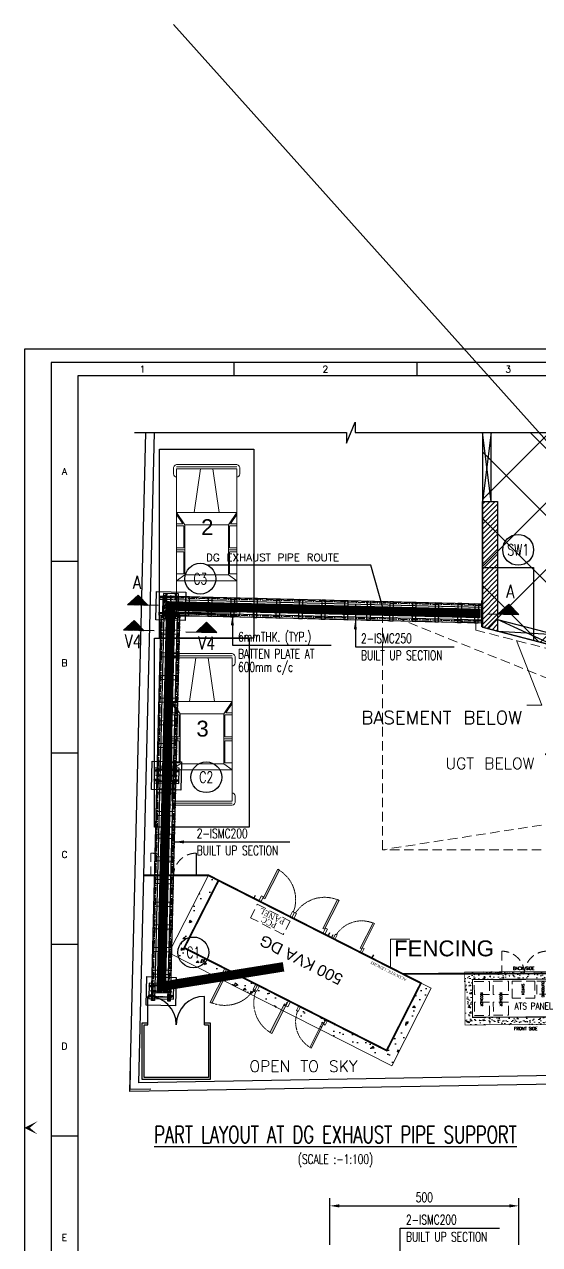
# Model space of a CAD drawing. Header units: inches. Extents: x 6 to 183294, y -48183 to 78918.
# Drawn here: x 6 to 13624, y 18103 to 50384 of the extents above; entities that cross this region are included whole.
import ezdxf
from ezdxf.enums import TextEntityAlignment as Align

# ---------------------------------------------------------------- set-up
doc = ezdxf.new("R2010")
doc.units = ezdxf.units.IN
doc.header["$MEASUREMENT"] = 0
doc.header["$PDMODE"] = 35
for name, pattern in [('( Hidden )', [0.375, 0.25, -0.125]), ('A_2_PL_00$0$DASHED2', [0.375, 0.25, -0.125]), ('CENTER2', [1.125, 0.75, -0.125, 0.125, -0.125]), ('HIDDEN', [0.375, 0.25, -0.125])]:
    doc.linetypes.add(name, pattern=pattern)
for name, color, linetype, lineweight in [('_ArchProj', 21, 'Continuous', 13), ('plots', 250, 'Continuous', 25), ('ROAD-ht', 7, 'Continuous', 20), ('SDA_ELEVATION', 8, 'Continuous', 15), ('Substation', 7, 'Continuous', 0)]:
    doc.layers.add(name, color=color, linetype=linetype, lineweight=lineweight)
for name, color, linetype in [('CH', 150, 'Continuous'), ('PNA', 8, 'Continuous'), ('S-ARC', 253, 'Continuous'), ('S-BASE & END PLATE', 6, 'Continuous'), ('S-BASE PLATE', 3, 'Continuous'), ('S-BASEMENT SECTION', 4, 'Continuous'), ('S-BRECK LINE', 8, 'Continuous'), ('S-CENTER LINE', 8, 'CENTER2'), ('S-CHEQ PLATE', 9, 'Continuous'), ('S-COLUMN', 1, 'Continuous'), ('S-COLUMN CIRCLE', 9, 'Continuous'), ('S-COLUMN HATCH', 8, 'Continuous'), ('S-COLUMN NO', 2, 'Continuous'), ('S-DIM-1', 5, 'Continuous'), ('S-HATCH', 253, 'Continuous'), ('S-ISMC', 2, 'Continuous'), ('S-MC', 3, 'Continuous'), ('S-RETAINING WALL', 6, 'Continuous'), ('S-SECTION MARK', 1, 'Continuous'), ('S-TEXT', 2, 'Continuous'), ('S-TITIL', 6, 'Continuous'), ('S-WELD', 8, 'Continuous'), ('SDA_TEXT', 21, 'Continuous'), ('STEEL PLATE BASE', 1, 'Continuous')]:
    doc.layers.add(name, color=color, linetype=linetype)
doc.styles.add('ROMANS', font='simplex.shx', dxfattribs={"width": 0.7})
doc.styles.add('ROMANT', font='arial.ttf')
doc.styles.get("Standard").update_dxf_attribs({"font": 'txt.shx'})
doc.styles.add('UNIQUE', font='times.ttf', dxfattribs={"height": 0.16})
doc.linetypes.add('FENCELINE1', pattern='A,0.25,-0.1,[133,ltypeshp.shx,S=0.1,R=0,X=-0.1,Y=0],-0.1,1', length=1.45)
doc.dimstyles.new('Copy of metric', dxfattribs={"dimtxt": 0.15, "dimasz": 0.05, "dimexe": 0.1, "dimexo": 0.1, "dimgap": 0.05, "dimtad": 1, "dimdec": 3, "dimzin": 0, "dimdsep": 46, "dimtxsty": 'ROMANS', "dimblk": 'ARCHTICK', "dimcen": 0.17, "dimclrd": 251, "dimclre": 251, "dimclrt": 1, "dimadec": 0, "dimazin": 0, "dimtfac": 1, "dimtdec": 3, "dimtofl": 0, "dimtmove": 1, "dimatfit": 0, "dimfxl": 0, "dimtolj": 1, "dimtzin": 0, "dimlwd": 0, "dimlwe": 0, "dimarcsym": 0})
doc.dimstyles.new('dim10', dxfattribs={"dimtxt": 250, "dimasz": 250, "dimexe": 200, "dimexo": 200, "dimgap": 100, "dimtad": 1, "dimdec": 0, "dimlfac": 0.1, "dimzin": 0, "dimdsep": 46, "dimtxsty": 'ROMANS', "dimcen": 0, "dimclrd": 5, "dimclre": 5, "dimclrt": 4, "dimadec": 0, "dimazin": 0, "dimtfac": 1, "dimtdec": 0, "dimtix": 1, "dimtofl": 0, "dimtmove": 2, "dimatfit": 3, "dimfxl": 0, "dimtolj": 1, "dimtzin": 0, "dimlwd": -1, "dimlwe": -1, "dimarcsym": 0})
doc.dimstyles.new('dim100', dxfattribs={"dimtxt": 250, "dimasz": 250, "dimexe": 200, "dimexo": 200, "dimgap": 100, "dimtad": 1, "dimdec": 0, "dimzin": 0, "dimdsep": 46, "dimtxsty": 'ROMANS', "dimcen": 0, "dimclrd": 5, "dimclre": 5, "dimclrt": 4, "dimadec": 0, "dimazin": 0, "dimtfac": 1, "dimtdec": 0, "dimtix": 1, "dimtofl": 0, "dimtmove": 2, "dimatfit": 3, "dimfxl": 0, "dimtolj": 1, "dimtzin": 0, "dimlwd": -1, "dimlwe": -1, "dimarcsym": 0})
doc.dimstyles.new('SDA-100', dxfattribs={"dimtxt": 0.2, "dimasz": 0.18, "dimexe": 0.18, "dimexo": 0.0625, "dimgap": 0.015, "dimtad": 0, "dimzin": 0, "dimdsep": 46, "dimtxsty": 'Standard', "dimblk": 'ARCHTICK', "dimcen": 0.09, "dimclrd": 27, "dimclre": 27, "dimclrt": 21, "dimadec": 0, "dimazin": 0, "dimtfac": 1, "dimtofl": 0, "dimtmove": 1, "dimatfit": 3, "dimfxl": 0, "dimtolj": 1, "dimtzin": 0, "dimlwd": -1, "dimlwe": -1, "dimarcsym": 0})
doc.dimstyles.get("Standard").update_dxf_attribs({"dimtxt": 0.18, "dimasz": 0.18, "dimexe": 0.18, "dimexo": 0.0625, "dimgap": 0.09, "dimtad": 0, "dimtih": 1, "dimtoh": 1, "dimdec": 4, "dimzin": 0, "dimdsep": 46, "dimtxsty": 'Standard', "dimcen": 0.09, "dimadec": 0, "dimazin": 0, "dimtfac": 1, "dimtdec": 4, "dimtofl": 0, "dimtmove": 0, "dimatfit": 3, "dimfxl": 0, "dimtolj": 1, "dimtzin": 0, "dimarcsym": 0})
pattern_1 = [(225.000000006, (15192774.788, -743079.1755), (2.2106571782, -2.2106571777), [])]
pattern_2 = [(225.000000006, (15193114.788, -743079.1755), (2.2106571782, -2.2106571777), [])]
pattern_3 = [(135.000000006, (-743079.1755, -15192774.788), (-2.2106571777, -2.2106571782), [])]
pattern_4 = [(135.000000006, (-743079.1755, -15193114.788), (-2.2106571777, -2.2106571782), [])]
pattern_5 = [(223.598444, (87471.965, 36753.94), (14.8614777, -15.6069376), [])]
pattern_6 = [(223.598444, (79484.028, 36276.06), (14.8614777, -15.6069376), [])]

# ---------------------------------------------------------------- blocks, each defined once
blk = doc.blocks.new('*U18')
at = {"layer": 'S-CENTER LINE', "linetype": 'CENTER2', "ltscale": 250}
blk.add_line((0, -4817), (0, 3717), dxfattribs=at)
at = {"layer": 'S-ISMC', "color": 8, "linetype": 'HIDDEN', "ltscale": 750}
blk.add_line((-33, 3717), (-33, -4817), dxfattribs=at)
at = {"layer": 'S-ISMC'}
blk.add_lwpolyline([(-40, -4817), (-40, 3717), (40, 3717), (40, -4817), (-40, -4817)], dxfattribs=at)
blk = doc.blocks.new('*U21')
at = {"layer": 'S-CENTER LINE', "linetype": 'CENTER2', "ltscale": 250}
blk.add_line((0, -4807), (0, 3717), dxfattribs=at)
at = {"layer": 'S-ISMC', "color": 8, "linetype": 'HIDDEN', "ltscale": 750}
blk.add_line((-33, 3717), (-33, -4807), dxfattribs=at)
at = {"layer": 'S-ISMC'}
blk.add_lwpolyline([(-40, -4807), (-40, 3717), (40, 3717), (40, -4807), (-40, -4807)], dxfattribs=at)
blk = doc.blocks.new('_ArchTick')
at = {"color": 0, "const_width": 0.15}
blk.add_lwpolyline([(-0.5, -0.5), (0.5, 0.5)], dxfattribs=at)
blk = doc.blocks.new('*U9')
at = {"layer": 'S-CENTER LINE', "linetype": 'CENTER2', "ltscale": 10}
for p, q in [((8, 0), (-8, 0)), ((0, -125), (0, 125))]:
    blk.add_line(p, q, dxfattribs=at)
at = {"layer": 'S-ISMC'}
blk.add_lwpolyline([(71, -114), (14, -108, -0.383864), (4, -96), (4, 96, -0.383864), (14, 108), (71, 114, 0.383864), (76, 120), (76, 125), (-4, 125), (-4, -125), (76, -125), (76, -120, 0.383864)], format="xyb", close=True, dxfattribs=at)
blk = doc.blocks.new('2 ISMC250 BOX-12003')
at = {"layer": 'S-WELD'}
h = blk.add_hatch(dxfattribs=at)
h.set_pattern_fill('ANSI31,_O', color=256, scale=25.010731, angle=180)
h.set_pattern_definition(pattern_1)
h.paths.add_polyline_path([(-256, 200), (-256, 131), (-325, 131), (-325, 125), (-250, 125), (-250, 200)])
h = blk.add_hatch(dxfattribs=at)
h.set_pattern_fill('ANSI31,_O', color=256, scale=25.010731, angle=270)
h.set_pattern_definition([(315.000000006, (742854.1755, 15192949.788), (2.2106571777, 2.2106571782), [])])
h.paths.add_polyline_path([(-325, 115), (-250, 115), (-250, -115), (-325, -115), (-325, -109), (-256, -109), (-256, 109), (-325, 109)])
h = blk.add_hatch(dxfattribs=at)
h.set_pattern_fill('ANSI31,_O', color=256, scale=25.010731, angle=180)
h.set_pattern_definition(pattern_2)
h.paths.add_polyline_path([(256, 200), (256, 131), (325, 131), (325, 125), (250, 125), (250, 200)])
h = blk.add_hatch(dxfattribs=at)
h.set_pattern_fill('ANSI31,_O', color=256, scale=25.010731, angle=270)
h.set_pattern_definition([(315.000000006, (743194.1755, 15192949.788), (2.2106571777, 2.2106571782), [])])
h.paths.add_polyline_path([(325, 115), (250, 115), (250, -115), (325, -115), (325, -109), (256, -109), (256, 109), (325, 109)])
h = blk.add_hatch(dxfattribs=at)
h.set_pattern_fill('ANSI31,_O', color=256, scale=25.010731, angle=180)
h.set_pattern_definition(pattern_1)
h.paths.add_polyline_path([(-256, -200), (-256, -131), (-325, -131), (-325, -125), (-250, -125), (-250, -200)])
h = blk.add_hatch(dxfattribs=at)
h.set_pattern_fill('ANSI31,_O', color=256, scale=25.010731, angle=180)
h.set_pattern_definition(pattern_2)
h.paths.add_polyline_path([(256, -200), (256, -131), (325, -131), (325, -125), (250, -125), (250, -200)])
at = {"layer": 'S-COLUMN', "color": 4, "ltscale": 20}
blk.add_lwpolyline([(-388, -375), (-388, 375), (388, 375), (388, -375)], close=True, dxfattribs=at)
at = {"layer": 'S-MC', "color": 2}
for points in [[(-325, 125), (-325, 115), (-250, 115), (-250, 125)], [(-250, 200), (-240, 200), (-240, 125), (-250, 125)], [(250, 200), (240, 200), (240, 125), (250, 125)], [(325, 125), (325, 115), (250, 115), (250, 125)], [(-325, -125), (-325, -115), (-250, -115), (-250, -125)], [(-250, -200), (-240, -200), (-240, -125), (-250, -125)], [(250, -200), (240, -200), (240, -125), (250, -125)], [(325, -125), (325, -115), (250, -115), (250, -125)]]:
    blk.add_lwpolyline(points, close=True, dxfattribs=at)
at = {"layer": 'STEEL PLATE BASE', "color": 6}
blk.add_lwpolyline([(325, 200), (-325, 200), (-325, -200), (325, -200)], close=True, dxfattribs=at)
at = {"layer": 'STEEL PLATE BASE', "color": 8, "linetype": 'HIDDEN', "ltscale": 100}
for points in [[(270, 158), (-270, 158)], [(-270, 143), (270, 143)], [(270, 8), (-270, 8)], [(-270, -7), (270, -7)], [(-270, -143), (270, -143)], [(270, -158), (-270, -158)]]:
    blk.add_lwpolyline(points, dxfattribs=at)
at = {"layer": 'STEEL PLATE BASE', "color": 8, "linetype": 'HIDDEN', "ltscale": 150}
for centre in [(-270, 150), (-270, 0), (270, 150), (270, 0), (-270, -150), (270, -150)]:
    blk.add_circle(centre, 7.5, dxfattribs=at)
at = {"layer": 'S-ISMC', "xscale": -1, "rotation": 180}
blk.add_blockref('*U9', (-246, 0), dxfattribs=at)
at = {"layer": 'S-ISMC', "rotation": 180}
blk.add_blockref('*U9', (246, 0), dxfattribs=at)
blk = doc.blocks.new('2 ISMC250 BOX-12003-2')
at = {"layer": 'S-WELD'}
h = blk.add_hatch(dxfattribs=at)
h.set_pattern_fill('ANSI31,_O', color=256, scale=25.010731, angle=90)
h.set_pattern_definition(pattern_3)
h.paths.add_polyline_path([(-200, 256), (-131, 256), (-131, 325), (-125, 325), (-125, 250), (-200, 250)])
h = blk.add_hatch(dxfattribs=at)
h.set_pattern_fill('ANSI31,_O', color=256, scale=25.010731, angle=180)
h.set_pattern_definition([(225.000000006, (15192949.788, -742854.1755), (2.2106571782, -2.2106571777), [])])
h.paths.add_polyline_path([(115, 325), (115, 250), (-115, 250), (-115, 325), (-109, 325), (-109, 256), (109, 256), (109, 325)])
h = blk.add_hatch(dxfattribs=at)
h.set_pattern_fill('ANSI31,_O', color=256, scale=25.010731, angle=90)
h.set_pattern_definition(pattern_3)
h.paths.add_polyline_path([(200, 256), (131, 256), (131, 325), (125, 325), (125, 250), (200, 250)])
h = blk.add_hatch(dxfattribs=at)
h.set_pattern_fill('ANSI31,_O', color=256, scale=25.010731, angle=90)
h.set_pattern_definition(pattern_4)
h.paths.add_polyline_path([(-200, -256), (-131, -256), (-131, -325), (-125, -325), (-125, -250), (-200, -250)])
h = blk.add_hatch(dxfattribs=at)
h.set_pattern_fill('ANSI31,_O', color=256, scale=25.010731, angle=180)
h.set_pattern_definition([(225.000000006, (15192949.788, -743194.1755), (2.2106571782, -2.2106571777), [])])
h.paths.add_polyline_path([(115, -325), (115, -250), (-115, -250), (-115, -325), (-109, -325), (-109, -256), (109, -256), (109, -325)])
h = blk.add_hatch(dxfattribs=at)
h.set_pattern_fill('ANSI31,_O', color=256, scale=25.010731, angle=90)
h.set_pattern_definition(pattern_4)
h.paths.add_polyline_path([(200, -256), (131, -256), (131, -325), (125, -325), (125, -250), (200, -250)])
at = {"layer": 'S-COLUMN', "color": 4, "ltscale": 20}
blk.add_lwpolyline([(-388, -375), (-388, 375), (388, 375), (388, -375)], close=True, dxfattribs=at)
at = {"layer": 'S-MC', "color": 2}
for points in [[(-125, 325), (-115, 325), (-115, 250), (-125, 250)], [(125, 325), (115, 325), (115, 250), (125, 250)], [(-200, 250), (-200, 240), (-125, 240), (-125, 250)], [(200, 250), (200, 240), (125, 240), (125, 250)], [(-200, -250), (-200, -240), (-125, -240), (-125, -250)], [(-125, -325), (-115, -325), (-115, -250), (-125, -250)], [(125, -325), (115, -325), (115, -250), (125, -250)], [(200, -250), (200, -240), (125, -240), (125, -250)]]:
    blk.add_lwpolyline(points, close=True, dxfattribs=at)
at = {"layer": 'STEEL PLATE BASE', "color": 6}
blk.add_lwpolyline([(200, -325), (200, 325), (-200, 325), (-200, -325)], close=True, dxfattribs=at)
at = {"layer": 'STEEL PLATE BASE', "color": 8, "linetype": 'HIDDEN', "ltscale": 100}
for points in [[(-158, -270), (-158, 270)], [(-143, 270), (-143, -270)], [(-8, 270), (-8, -270)], [(7, -270), (7, 270)], [(142, 270), (142, -270)], [(157, -270), (157, 270)]]:
    blk.add_lwpolyline(points, dxfattribs=at)
at = {"layer": 'STEEL PLATE BASE', "color": 8, "linetype": 'HIDDEN', "ltscale": 150}
for centre in [(-150, 270), (0, 270), (150, 270), (-150, -270), (0, -270), (150, -270)]:
    blk.add_circle(centre, 7.5, dxfattribs=at)
at = {"layer": 'S-ISMC', "xscale": -1, "rotation": 90}
blk.add_blockref('*U9', (0, 246), dxfattribs=at)
at = {"layer": 'S-ISMC', "rotation": 89.99999999999999}
blk.add_blockref('*U9', (0, -246), dxfattribs=at)
blk = doc.blocks.new('*U41')
at = {"layer": 'S-CENTER LINE', "linetype": 'CENTER2', "ltscale": 250}
blk.add_line((0, -5160), (0, 5035), dxfattribs=at)
at = {"layer": 'S-ISMC', "color": 8, "linetype": 'HIDDEN', "ltscale": 250}
blk.add_line((-31, 5035), (-31, -5160), dxfattribs=at)
at = {"layer": 'S-ISMC'}
blk.add_lwpolyline([(-37, -5160), (-37, 5035), (38, 5035), (38, -5160), (-37, -5160)], dxfattribs=at)
blk = doc.blocks.new('FOLDER')
at = {"layer": 'PNA'}
for points in [[(-1250, 2500), (0, 0), (0, 1000)], [(1250, 2500), (0, 0), (0, 1000)]]:
    blk.add_solid(points, dxfattribs=at)
blk = doc.blocks.new('SHEET')
at = {"elevation": -8, "flags": 128}
blk.add_lwpolyline([(674017, -125881), (763101, -125881), (763101, -63214), (674017, -63214)], close=True, dxfattribs=at)
at = {"layer": 'PNA'}
for p, q in [((682323, -63743, -8), (682323, -64273, -8)), ((689570, -63743, -8), (689570, -64273, -8)), ((675076, -71620, -8), (676135, -71620, -8)), ((675076, -79220, -8), (676135, -79220, -8)), ((675076, -86820, -8), (676135, -86820, -8)), ((675076, -94421, -8), (676135, -94421, -8))]:
    blk.add_line(p, q, dxfattribs=at)
at = {"layer": 'PNA', "color": 1, "elevation": -8}
for points in [[(675076, -125351), (762572, -125351), (762572, -63743), (675076, -63743)], [(676135, -124822), (762042, -124822), (762042, -64273), (676135, -64273)]]:
    blk.add_lwpolyline(points, close=True, dxfattribs=at)
at = {"layer": 'PNA', "xscale": 0.2118545526379952, "yscale": 0.2118545526379952, "zscale": 0.2118545526379952, "rotation": 270}
blk.add_blockref('FOLDER', (674017, -94103, -8), dxfattribs=at)
at = {"layer": 'PNA', "style": 'ROMANS'}
for s, p in [('1', (678700, -64008, -8)), ('2', (685947, -64008, -8)), ('3', (693195, -64008, -8)), ('A', (675605, -68060, -8)), ('B', (675605, -75660, -8)), ('C', (675605, -83260, -8)), ('D', (675605, -90861, -8)), ('E', (675605, -98461, -8))]:
    blk.add_text(s, height=265, dxfattribs=at).set_placement(p, align=Align.MIDDLE)
blk = doc.blocks.new('*D82')
at = {"layer": 'Defpoints', "color": 0, "transparency": 16777216}
for p in [(13078, 19128), (8078, 17893), (13078, 17893)]:
    blk.add_point(p, dxfattribs=at)
at = {"layer": 'S-DIM-1', "color": 5, "transparency": 16777216}
for p, q in [((8078, 18093), (8078, 19328)), ((8328, 19128), (12828, 19128)), ((13078, 18093), (13078, 19328))]:
    blk.add_line(p, q, dxfattribs=at)
for points in [[(8328, 19169), (8328, 19086), (8078, 19128)], [(12828, 19169), (12828, 19086), (13078, 19128)]]:
    blk.add_solid(points, dxfattribs=at)
at = {"layer": 'S-DIM-1', "color": 4, "transparency": 16777216, "insert": (10578, 19353), "char_height": 250, "attachment_point": 5, "style": 'ROMANS'}
blk.add_mtext('\\A1;500', dxfattribs=at)
blk = doc.blocks.new('OPEN TO SKY')
at = {"lineweight": 0}
h = blk.add_hatch(dxfattribs=at)
h.set_pattern_fill('ANSI37', color=8, scale=10000, style=0)
h.set_pattern_definition([(45, (-430080.5, -149823.6), (-883.8835, 883.8835), []), (135, (-430080.5, -149823.6), (-883.8835, -883.8835), [])])
edge = h.paths.add_edge_path()
edge.add_line((11017, 17200), (9086, 17200))
edge.add_line((9086, 17200), (9086, 12053))
edge.add_line((9086, 12053), (11017, 11554))
edge.add_line((11017, 11554), (11017, 17200))
edge.add_line((11017, 17200), (9086, 17200))
h = blk.add_hatch()
h.set_pattern_fill('AR-CONC', color=8, scale=100, angle=153.0808)
h.set_pattern_definition([(203.0808, (-41741, 19792.7), (-611.132, 380.6806), [75, -825]), (148.0808, (-41741, 19792.7), (-216.826, -733.506), [60, -660]), (253.5322, (-41791.95, 19824.4), (-827.958, -352.826), [63.74, -701.142]), (199.265, (-41831.6, 19614.4), (-876.665, 630.761), [112.5, -1237.5]), (249.7164, (-41904.6, 19666.9), (-1274.404, -445.416), [95.61, -1051.714]), (144.265, (-41831.6, 19614.4), (-1274.404, -445.416), [90, -990]), (174.0808, (-41898.1, 19704.2), (-349.9504, 629.2334), [75, -825]), (119.0808, (-41898.1, 19704.2), (-545.251, -536.42), [60, -660]), (224.5322, (-41927.26, 19756.65), (-895.201, 92.814), [63.74, -701.142]), (190.5808, (-41741.02, 19792.7), (-161.5546, -291.3182), [0, -652, 0, -670, 0, -662.5]), (160.5808, (-41741.02, 19792.7), (-413.1284, -232.575), [0, -382, 0, -637, 0, -252.5]), (120.5808, (-41542.18, 19691.73), (-465.7691, 261.7904), [0, -250, 0, -780, 0, -1035]), (110.5808, (-41453, 19646.46), (-565.3164, 174.77), [0, -325, 0, -518, 0, -735])])
h.paths.add_polyline_path([(801, 3439), (6687, 451), (7728, 2502), (1842, 5490)])
h.paths.add_polyline_path([(1204, 3571), (2110, 5354), (7461, 2637), (6555, 854)], flags=16)
at = {"layer": 'S-COLUMN HATCH'}
h = blk.add_hatch(dxfattribs=at)
h.set_pattern_fill('ANSI31', color=256, scale=750, style=0)
h.set_pattern_definition([(45, (-397298.02, 245187.77), (-66.29126, 66.29126), [])])
h.paths.add_polyline_path([(9486, 15378), (9486, 11949), (9086, 12053), (9086, 15378)])
at = {"layer": 'Substation', "lineweight": 0, "ltscale": 1000}
for points in [[(3677, 5649), (3722, 5626), (3335, 4863), (3289, 4886)], [(5301, 4824), (5256, 4847), (4869, 4084), (4914, 4061)], [(6233, 4211), (6194, 4231), (5856, 3566), (5895, 3546)], [(1891, 2132), (1936, 2109), (2324, 2872), (2279, 2895)], [(3516, 1307), (3470, 1330), (3858, 2093), (3903, 2070)], [(4560, 916), (4521, 937), (4858, 1602), (4898, 1582)]]:
    blk.add_hatch(color=8, dxfattribs=at).paths.add_polyline_path(points)
at = {"layer": 'Substation', "lineweight": 0}
h = blk.add_hatch(dxfattribs=at)
h.set_pattern_fill('AR-CONC', color=8, scale=36, angle=90.288, style=0)
h.set_pattern_definition([(140.288, (45502.06, -70840.2), (21.29254, 258.32396), [27, -297]), (85.288, (45502.06, -70840.2), (-270.5347, -51.311), [21.6, -237.6]), (190.73945, (45503.84, -70818.68), (-249.2421, 207.01295), [22.9465, -252.4112]), (136.4722, (45430.06, -70840.57), (57.6549, 384.5015), [40.5, -445.5]), (186.92364, (45434.87, -70808.53), (-352.3696, 334.7113), [34.4197, -378.617]), (81.47217, (45430.06, -70840.57), (-352.3696, 334.7113), [32.4, -356.4]), (111.288, (45447.88, -70804.48), (143.8608, 215.6124), [27, -297]), (56.288, (45447.88, -70804.48), (-261.491, 86.2802), [21.6, -237.6]), (161.73945, (45459.87, -70786.51), (-117.6302, 301.8926), [22.9465, -252.4112]), (127.78801, (45502.06, -70840.21), (-119.86228, 3.77509), [0, -234.72, 0, -241.2, 0, -238.5]), (97.788, (45502.06, -70840.21), (-142.46247, 93.99011), [0, -137.52, 0, -229.32, 0, -90.9]), (57.788, (45502.47, -70920.49), (7.15365, 192.21446), [0, -90, 0, -280.8, 0, -372.6]), (47.788, (45502.65, -70956.49), (-37.09267, 209.76322), [0, -117, 0, -186.48, 0, -264.6])])
h.paths.add_polyline_path([(11017, 1543), (11017, 2943), (8620, 2931), (8627, 1531)])
h.paths.add_polyline_path([(11017, 1743), (11017, 2743), (8821, 2732), (8826, 1732)])
at = {"color": 251, "lineweight": 5, "ltscale": 1000}
for p, q in [((918, 16244), (918, 16106)), ((1797, 16354), (999, 16354)), ((1797, 16299), (1000, 16299)), ((1000, 16244), (1000, 16024)), ((1797, 16244), (1002, 16244)), ((1632, 16244), (1467, 15090)), ((1797, 16354), (2594, 16354)), ((1797, 16299), (2593, 16299)), ((1797, 16244), (2592, 16244)), ((1962, 16244), (2127, 15090)), ((2593, 16244), (2593, 16024)), ((2676, 16244), (2676, 16106)), ((1000, 16024), (1000, 12645)), ((2593, 16024), (2593, 12645)), ((1797, 15090), (1000, 15090)), ((1000, 15090), (1220, 14760)), ((1000, 15035), (1165, 14788)), ((1797, 15090), (2593, 15090)), ((2593, 15090), (2374, 14760)), ((2593, 15035), (2429, 14788)), ((1165, 14788), (1000, 14788)), ((1000, 14733), (1193, 14733)), ((1193, 14733), (1193, 14156)), ((1220, 14760), (1220, 13442)), ((1797, 14760), (1220, 14760)), ((1797, 14760), (2374, 14760)), ((2374, 14760), (2374, 13442)), ((2593, 14733), (2401, 14733)), ((2401, 14733), (2401, 14156)), ((2429, 14788), (2593, 14788)), ((1193, 14156), (1000, 14156)), ((1220, 14101), (1000, 14101)), ((1000, 14046), (1193, 14046)), ((1193, 14046), (1193, 13469)), ((2374, 14101), (2593, 14101)), ((2401, 14156), (2593, 14156)), ((2401, 14046), (2401, 13469)), ((2593, 14046), (2401, 14046)), ((1193, 13469), (1000, 13469)), ((1220, 13442), (1000, 13277)), ((1797, 13277), (1000, 13277)), ((1797, 13442), (1220, 13442)), ((1797, 13442), (2374, 13442)), ((1797, 13277), (2593, 13277)), ((2374, 13442), (2593, 13277)), ((2401, 13469), (2593, 13469)), ((918, 12453), (918, 12590)), ((1000, 12453), (1000, 12673)), ((2593, 12453), (2593, 12673)), ((2676, 12453), (2676, 12590)), ((1797, 12343), (999, 12343)), ((1797, 12398), (1000, 12398)), ((1797, 12453), (1002, 12453)), ((1797, 12453), (2592, 12453)), ((1797, 12398), (2593, 12398)), ((1797, 12343), (2594, 12343)), ((1671, 11354), (874, 11354)), ((1672, 11299), (875, 11299)), ((1672, 11354), (2469, 11354)), ((1672, 11299), (2468, 11299)), ((793, 11244), (793, 11106)), ((875, 11244), (875, 11024)), ((875, 11024), (875, 7645)), ((1671, 11244), (876, 11244)), ((1507, 11244), (1342, 10090)), ((1672, 11244), (2467, 11244)), ((1836, 11244), (2001, 10090)), ((2468, 11244), (2468, 11024)), ((2468, 11024), (2468, 7645)), ((2551, 11244), (2551, 11106)), ((1672, 10090), (875, 10090)), ((875, 10090), (1095, 9760)), ((875, 10035), (1040, 9788)), ((1672, 10090), (2468, 10090)), ((2468, 10090), (2248, 9760)), ((2468, 10035), (2303, 9788)), ((1040, 9788), (875, 9788)), ((875, 9733), (1067, 9733)), ((1067, 9733), (1067, 9156)), ((1095, 9760), (1095, 8442)), ((1672, 9760), (1095, 9760)), ((1672, 9760), (2248, 9760)), ((2248, 9760), (2248, 8442)), ((2468, 9733), (2276, 9733)), ((2276, 9733), (2276, 9156)), ((2303, 9788), (2468, 9788)), ((1067, 9156), (875, 9156)), ((1095, 9101), (875, 9101)), ((875, 9046), (1067, 9046)), ((1067, 9046), (1067, 8469)), ((2248, 9101), (2468, 9101)), ((2276, 9156), (2468, 9156)), ((2276, 9046), (2276, 8469)), ((2468, 9046), (2276, 9046)), ((1067, 8469), (875, 8469)), ((1095, 8442), (875, 8277)), ((1672, 8442), (1095, 8442)), ((1672, 8442), (2248, 8442)), ((2248, 8442), (2468, 8277)), ((2276, 8469), (2468, 8469)), ((1672, 8277), (875, 8277)), ((1672, 8277), (2468, 8277)), ((793, 7453), (793, 7590)), ((875, 7453), (875, 7673)), ((1671, 7453), (876, 7453)), ((1672, 7453), (2467, 7453)), ((2468, 7453), (2468, 7673)), ((2551, 7453), (2551, 7590)), ((1671, 7343), (874, 7343)), ((1672, 7398), (875, 7398)), ((1672, 7398), (2468, 7398)), ((1672, 7343), (2469, 7343))]:
    blk.add_line(p, q, dxfattribs=at)
at = {"color": 8, "ltscale": 1000}
blk.add_line((1522, 6075), (1522, 5490), dxfattribs=at)
for points in [[(547, 16759), (3047, 16759), (3047, 11759), (547, 11759)], [(422, 11759), (2922, 11759), (2922, 6759), (422, 6759)]]:
    blk.add_lwpolyline(points, close=True, dxfattribs=at)
at = {"color": 8, "linetype": '( Hidden )', "lineweight": 0, "ltscale": 1000}
for points in [[(322, 5475), (322, 6075, -0.414214), (922, 5475, -0.414214), (1522, 6075)], [(10796, 2882), (10796, 3482, 0.414214), (10196, 2882, 0.414214), (9596, 3482), (9596, 2882)], [(10797, 2882), (10797, 3482, 0.414214), (10197, 2882, 0.414214), (9597, 3482), (9597, 2882)]]:
    blk.add_lwpolyline(points, format="xyb", dxfattribs=at)
at = {"color": 8, "linetype": 'FENCELINE1', "ltscale": 1000, "const_width": 50}
blk.add_lwpolyline([(11017, 2895), (6981, 2881), (1842, 5490), (153, 5490)], dxfattribs=at)
at = {"color": 8, "ltscale": 1000}
for points in [[(243, 1537), (243, 2287)], [(1743, 1537), (1743, 2287)], [(1743, 1587), (1893, 1587), (1893, 87), (93, 87), (93, 1587), (243, 1587)], [(1743, 1537), (1843, 1537), (1843, 137), (143, 137), (143, 1537), (243, 1537)], [(993, 1537), (993, 1587)], [(1743, 1537), (1743, 1587)], [(-224, 311), (-236, -170), (322, -163)]]:
    blk.add_lwpolyline(points, dxfattribs=at)
at = {"color": 251, "lineweight": 5}
for centre, radius, start, end in [((1022, 16252), 104, 101.9057, 184.3545), ((2572, 16252), 104, 355.6455, 78.0943), ((1014, 16120), 97.1, 188.13, 261.8699), ((2580, 16120), 97.1, 278.1301, 351.87), ((1014, 12577), 97.1, 98.1301, 171.87), ((2580, 12577), 97.1, 8.13, 81.8699), ((1022, 12445), 104, 175.6455, 258.0943), ((2572, 12445), 104, 281.9057, 4.3545), ((896, 11252), 104, 101.9057, 184.3545), ((2447, 11252), 104, 355.6455, 78.0943), ((889, 11120), 97.1, 188.13, 261.8699), ((2454, 11120), 97.1, 278.1301, 351.87), ((896, 7445), 104, 175.6455, 258.0943), ((889, 7577), 97.1, 98.1301, 171.87), ((2454, 7577), 97.1, 8.13, 81.8699), ((2447, 7445), 104, 281.9057, 4.3545)]:
    blk.add_arc(centre, radius, start, end, dxfattribs=at)
at = {"color": 8}
for centre, start, end in [((243, 1537), 0, 90), ((1743, 1537), 90, 180)]:
    blk.add_arc(centre, 750, start, end, dxfattribs=at)
at = {"layer": 'plots', "color": 8, "ltscale": 1000}
for points in [[(11017, -33), (-236, -234), (192, 17200)], [(11017, 197), (0, 0), (422, 17200)]]:
    blk.add_lwpolyline(points, dxfattribs=at)
at = {"layer": 'S-BASEMENT SECTION', "color": 8, "ltscale": 1000}
for points in [[(9086, 17200), (9086, 12053), (11017, 11554)], [(9086, 13631), (10436, 13631), (10436, 11704)], [(3046, 4879), (3091, 4968)], [(5008, 3883), (5053, 3972)], [(5097, 3838), (5142, 3927)], [(6167, 3294), (6212, 3384)]]:
    blk.add_lwpolyline(points, dxfattribs=at)
at = {"layer": 'S-BRECK LINE'}
for points in [[(-108, 17200), (5492, 17200), (5492, 16925), (5718, 17474), (5718, 17200), (11317, 17200)], [(11017, 17500), (11017, 8696), (10743, 8696), (11292, 8470), (11017, 8470), (11017, -333)]]:
    blk.add_lwpolyline(points, dxfattribs=at)
at = {"layer": 'S-COLUMN', "ltscale": 5}
blk.add_lwpolyline([(9486, 15378), (9486, 11949), (9086, 12053), (9086, 15378)], close=True, dxfattribs=at)
at = {"layer": 'S-COLUMN CIRCLE'}
blk.add_circle((10031, 14100), 408, dxfattribs=at)
at = {"layer": 'S-HATCH', "color": 5}
for p, q in [((9316, 17200), (9086, 15378)), ((9316, 15378), (9086, 17200)), ((11017, 11554), (9486, 12259)), ((9486, 11949), (11017, 11864))]:
    blk.add_line(p, q, dxfattribs=at)
at = {"layer": 'S-RETAINING WALL'}
for p, q in [((9086, 17200), (9086, 15378)), ((9316, 15378), (9316, 17200)), ((9486, 12259), (11017, 11864)), ((11017, 11554), (9486, 11949))]:
    blk.add_line(p, q, dxfattribs=at)
at = {"layer": 'SDA_ELEVATION', "color": 8, "linetype": '( Hidden )', "ltscale": 1000}
blk.add_line((6445, 12456), (11017, 10613), dxfattribs=at)
for points in [[(11017, 6165), (6445, 6165), (6445, 12456), (9061, 12456), (9061, 12226), (8912, 12226), (8912, 11976), (11017, 11433)], [(11017, 6165), (6445, 6165), (6445, 12456), (9061, 12456), (9061, 12226), (8912, 12226), (8912, 11976), (11017, 11433)], [(11017, 6875), (6445, 6165)]]:
    blk.add_lwpolyline(points, dxfattribs=at)
at = {"layer": 'Substation', "color": 8, "lineweight": 0, "ltscale": 1000}
for p, q in [((3677, 5649), (3289, 4886)), ((3722, 5626), (3335, 4863)), ((3722, 5626), (3677, 5649)), ((3249, 4948), (3180, 4811)), ((3300, 4922), (3230, 4785)), ((3300, 4922), (3249, 4948)), ((3335, 4863), (3289, 4886)), ((5256, 4847), (4869, 4084)), ((5256, 4847), (5301, 4824)), ((3230, 4785), (3180, 4811)), ((3999, 4395), (3230, 4785)), ((4068, 4532), (3999, 4395)), ((4119, 4506), (4068, 4532)), ((5301, 4824), (4914, 4061)), ((4565, 4108), (3934, 4428)), ((4565, 4108), (3934, 4428)), ((4049, 4370), (3999, 4395)), ((3999, 4395), (4049, 4370)), ((4119, 4506), (4049, 4370)), ((4119, 4506), (4049, 4370)), ((4099, 4344), (4049, 4370)), ((4049, 4370), (4099, 4344)), ((4169, 4481), (4099, 4344)), ((4099, 4344), (4868, 3954)), ((4119, 4506), (4169, 4481)), ((6194, 4231), (5856, 3566)), ((6233, 4211), (5895, 3546)), ((6194, 4231), (6233, 4211)), ((4937, 4091), (4868, 3954)), ((4868, 3954), (4918, 3928)), ((4869, 4084), (4914, 4061)), ((4988, 4065), (4918, 3928)), ((4937, 4091), (4988, 4065)), ((5202, 3934), (5141, 3815)), ((5246, 3912), (5185, 3793)), ((5202, 3934), (5246, 3912)), ((5141, 3815), (5185, 3793)), ((5185, 3793), (5855, 3453)), ((5916, 3572), (5855, 3453)), ((5856, 3566), (5895, 3546)), ((5916, 3572), (5960, 3550)), ((5855, 3453), (5899, 3430)), ((5960, 3550), (5899, 3430)), ((5960, 3550), (5899, 3430)), ((5960, 3550), (5899, 3430)), ((2205, 2891), (2274, 3028)), ((2255, 2865), (2325, 3002)), ((2325, 3002), (2274, 3028)), ((3093, 2612), (2325, 3002)), ((1891, 2132), (2279, 2895)), ((1936, 2109), (2324, 2872)), ((2255, 2865), (2205, 2891)), ((2324, 2872), (2279, 2895)), ((3024, 2475), (3093, 2612)), ((3659, 2324), (3029, 2645)), ((3659, 2324), (3029, 2645)), ((3074, 2449), (3144, 2586)), ((3074, 2449), (3144, 2586)), ((3144, 2586), (3093, 2612)), ((3093, 2612), (3144, 2586)), ((3194, 2561), (3144, 2586)), ((3144, 2586), (3194, 2561)), ((3074, 2449), (3024, 2475)), ((3074, 2449), (3124, 2424)), ((3124, 2424), (3194, 2561)), ((3194, 2561), (3963, 2171)), ((1936, 2109), (1891, 2132)), ((3470, 1330), (3858, 2093)), ((3516, 1307), (3903, 2070)), ((3858, 2093), (3903, 2070)), ((3893, 2034), (3963, 2171)), ((3893, 2034), (3943, 2008)), ((3943, 2008), (4013, 2145)), ((3963, 2171), (4013, 2145)), ((4175, 1912), (4236, 2032)), ((4219, 1890), (4280, 2009)), ((4236, 2032), (4280, 2009)), ((4280, 2009), (4950, 1669)), ((4175, 1912), (4219, 1890)), ((4889, 1550), (4950, 1669)), ((4933, 1528), (4994, 1647)), ((4933, 1528), (4994, 1647)), ((4933, 1528), (4994, 1647)), ((4950, 1669), (4994, 1647)), ((3470, 1330), (3516, 1307)), ((4521, 937), (4858, 1602)), ((4560, 916), (4898, 1582)), ((4858, 1602), (4898, 1582)), ((4889, 1550), (4933, 1528)), ((4521, 937), (4560, 916))]:
    blk.add_line(p, q, dxfattribs=at)
blk.add_lwpolyline([(6687, 451), (801, 3439), (1842, 5490), (7728, 2502)], close=True, dxfattribs=at)
at = {"layer": 'Substation', "color": 8, "lineweight": 0, "ltscale": 1000, "const_width": 50}
blk.add_lwpolyline([(6555, 854), (1204, 3571), (2110, 5354), (7461, 2637)], close=True, dxfattribs=at)
at = {"layer": 'Substation', "color": 8, "linetype": 'HIDDEN', "lineweight": 0, "ltscale": 1000}
for points in [[(3823, 3924), (2953, 4365), (3134, 4722), (4004, 4280)], [(9271, 2684), (9273, 2334), (8873, 2332), (8871, 2682)], [(9771, 2687), (9773, 2337), (9373, 2335), (9371, 2685)], [(10471, 2690), (10473, 2240), (9873, 2237), (9871, 2687)], [(10846, 2692), (10848, 2342), (10523, 2341), (10521, 2691)], [(9275, 1784), (9274, 2134), (8874, 2132), (8875, 1782)], [(9775, 1787), (9774, 2137), (9374, 2135), (9375, 1785)]]:
    blk.add_lwpolyline(points, close=True, dxfattribs=at)
at = {"layer": 'Substation', "color": 8, "lineweight": 0, "ltscale": 1000, "const_width": 18}
blk.add_lwpolyline([(11017, 1543), (8627, 1531), (8620, 2931), (11017, 2943)], dxfattribs=at)
at = {"layer": 'Substation', "color": 8, "linetype": 'Continuous', "lineweight": 0, "ltscale": 1000, "const_width": 30}
blk.add_lwpolyline([(11017, 1743), (8826, 1732), (8821, 2732), (11017, 2743)], dxfattribs=at)
at = {"layer": 'Substation', "color": 8, "linetype": 'HIDDEN', "lineweight": 0, "ltscale": 1000}
blk.add_lwpolyline([(11017, 2343), (10898, 2342), (10896, 2692), (11017, 2693)], dxfattribs=at)
at = {"layer": 'Substation', "color": 8, "linetype": 'HIDDEN', "lineweight": 0, "ltscale": 0.5}
for centre, radius, start, end in [((3231, 4844), 918, 338.9478, 58.1881), ((4914, 3989), 918, 67.9735, 147.2138), ((5896, 3483), 801, 67.9735, 147.2138), ((2278, 2967), 918, 247.9735, 327.2138), ((3961, 2112), 918, 158.9478, 238.1881), ((4949, 1618), 801, 158.9478, 238.1881)]:
    blk.add_arc(centre, radius, start, end, dxfattribs=at)
at = {"layer": '_ArchProj', "color": 8}
blk.add_text('BASEMENT BELOW', height=350, dxfattribs=at).set_placement((5885, 9486, 300056))
at = {"layer": 'ROAD-ht', "color": 8}
for s, p in [('UGT BELOW', (8108, 8300, 199845)), ('OPEN TO SKY', (2927, 288, 199845))]:
    blk.add_text(s, height=300, dxfattribs=at).set_placement(p)
at = {"layer": 'S-COLUMN NO', "style": 'ROMANS', "width": 0.7}
blk.add_text('SW1', height=300, dxfattribs=at).set_placement((10031, 14100), align=Align.MIDDLE)
at = {"layer": 'SDA_TEXT', "color": 8}
blk.add_text('DG EXHAUST PIPE ROUTE', height=200, dxfattribs=at).set_placement((1781, 13797, 199845))
at = {"layer": 'Substation', "color": 8, "style": 'ROMANT'}
for s, p in [('2', (1813, 14700, -100)), ('3', (1688, 9370, -100)), ('FENCING', (8071, 3556, 199864))]:
    blk.add_text(s, height=420, dxfattribs=at).set_placement(p, align=Align.MIDDLE_CENTER)
at = {"layer": 'Substation', "color": 8, "lineweight": 0, "style": 'UNIQUE', "oblique": 360}
for s, height, p in [('PANEL', 150, (3525, 4405, 298367)), ('PCC', 150, (3441, 4240, 298367)), ('ACOUSTIC LENGHT', 75, (6601, 2955, 298367))]:
    blk.add_text(s, height=height, rotation=153.0743, dxfattribs=at).set_placement(p, align=Align.MIDDLE_CENTER)
at = {"layer": 'Substation', "color": 8, "lineweight": 0}
for s, height, rotation, style, p in [('500 KVA DG', 300, 153.0808, 'ROMANT', (4293, 3249, 199942)), ('BACK SIDE', 79.8, 0.288, 'ROMANS', (10179, 3030, 103142)), ('SWITCH', 62.4, 270.288, 'ROMANS', (10157, 2470, 103142)), ('OUTGOING', 62.4, 270.288, 'ROMANS', (10686, 2472, 103142)), ('OUTGOING', 62.4, 270.288, 'ROMANS', (10951, 2484, 103142)), ('INCOMER', 62.4, 270.288, 'ROMANS', (9069, 2208, 103142)), ('INCOMER', 62.4, 270.288, 'ROMANS', (9577, 2210, 103142)), ('FRONT SIDE', 79.8, 0.288, 'ROMANS', (10231, 1435, 103142))]:
    blk.add_text(s, height=height, rotation=rotation, dxfattribs=dict(at, style=style)).set_placement(p, align=Align.MIDDLE_CENTER)
at = {"layer": 'Substation', "color": 8, "lineweight": 0, "style": 'ROMANS', "width": 0.8}
blk.add_text('ATS PANEL', height=176.9, rotation=0.288, dxfattribs=at).set_placement((10442, 2030, 103142), align=Align.MIDDLE_CENTER)
at = {"color": 8}
blk.add_leader([(9989, 11698, 300056), (10654, 9987, 300056), (10259, 9987, 300056)], dimstyle='Copy of metric', override={"dimasz": 0.2, "dimfxl": 150, "dimfxlon": 1, "dimarcsym": 1}, dxfattribs=at)
at = {"color": 8, "lineweight": 0}
blk.add_leader([(6657, 3080, 99882), (6653, 3803, 99882), (7169, 3803, 99882)], dimstyle='Standard', override={"dimgap": 0.09, "dimtad": 0}, dxfattribs=at)
at = {"layer": 'SDA_TEXT', "color": 8}
blk.add_leader([(6465, 12543, 199845), (6139, 13691, 199845), (1822, 13691, 199845)], dimstyle='SDA-100', dxfattribs=at)

msp = doc.modelspace()

# ---------------------------------------------------------------- hatches: boundary and pattern name
at = {"layer": 'S-CHEQ PLATE'}
h = msp.add_hatch(dxfattribs=at)
h.set_pattern_fill('ANSI31', color=8, scale=50, angle=-90)
h.set_pattern_definition([(315, (13649.126, 36118.736), (4.419417, 4.419417), [])])
h.paths.add_polyline_path([(12113.421, 35146.516), (12113.421, 34447.516), (12101.421, 34447.516), (12101.421, 35146.516)])
at = {"layer": 'S-SECTION MARK', "ltscale": 5}
h = msp.add_hatch(dxfattribs=at)
h.set_pattern_fill('ANSI31', color=256, scale=172.406964, angle=-181.4015559, style=0)
h.set_pattern_definition(pattern_5)
h.paths.add_polyline_path([(3008.721, 35287.723), (2730.363, 35027.366), (3273.929, 35013.983)])
h = msp.add_hatch(dxfattribs=at)
h.set_pattern_fill('ANSI31', color=256, scale=172.406964, angle=-181.4015559, style=0)
h.set_pattern_definition(pattern_5)
h.paths.add_polyline_path([(12810.741, 35047.153), (13075.991, 34773.454), (12532.423, 34786.753)])
h = msp.add_hatch(dxfattribs=at)
h.set_pattern_fill('ANSI31', color=256, scale=172.406964, angle=-181.4015559, style=0)
h.set_pattern_definition(pattern_6)
h.paths.add_polyline_path([(2905.695, 34616.322), (2627.338, 34355.965), (3170.904, 34342.583)])
h = msp.add_hatch(dxfattribs=at)
h.set_pattern_fill('ANSI31', color=256, scale=172.406964, angle=-181.4015559, style=0)
h.set_pattern_definition(pattern_6)
h.paths.add_polyline_path([(4822.804, 34569.271), (5088.054, 34295.572), (4544.486, 34308.871)])

# ---------------------------------------------------------------- linework, layer by layer
msp.add_line((3947.405, 50383.565), (61920.477, -14409.868))
at = {"layer": 'CH', "color": 8, "linetype": 'A_2_PL_00$0$DASHED2', "ltscale": 1000, "const_width": 250}
msp.add_lwpolyline([(12064.779, 34799.659), (3874.226, 34999.292), (3627.189, 24933.778), (6855.794, 25451.573)], dxfattribs=at)
at = {"layer": 'S-BASE & END PLATE'}
msp.add_lwpolyline([(12113.421, 35146.516), (12113.421, 34447.516), (12101.421, 34447.516), (12101.421, 35146.516)], close=True, dxfattribs=at)
at = {"layer": 'S-BASE PLATE', "color": 3, "ltscale": 2}
for points in [[(3754.613, 34752.152), (3766.881, 35252.002), (3666.911, 35254.455), (3654.643, 34754.606)], [(4354.432, 34737.431), (4366.7, 35237.28), (4266.73, 35239.734), (4254.462, 34739.884)], [(4954.252, 34722.709), (4966.52, 35222.559), (4866.55, 35225.013), (4854.282, 34725.163)], [(5554.071, 34707.988), (5566.339, 35207.838), (5466.369, 35210.291), (5454.101, 34710.442)], [(6153.891, 34693.267), (6166.158, 35193.116), (6066.188, 35195.57), (6053.921, 34695.72)], [(6753.71, 34678.546), (6765.978, 35178.395), (6666.008, 35180.849), (6653.74, 34680.999)], [(7353.529, 34663.824), (7365.797, 35163.674), (7265.827, 35166.127), (7253.559, 34666.278)], [(7953.349, 34649.103), (7965.616, 35148.952), (7865.647, 35151.406), (7853.379, 34651.556)], [(8553.168, 34634.382), (8565.436, 35134.231), (8465.466, 35136.685), (8453.198, 34636.835)], [(9152.987, 34619.66), (9165.255, 35119.51), (9065.285, 35121.963), (9053.017, 34622.114)], [(9752.807, 34604.939), (9765.075, 35104.788), (9665.105, 35107.242), (9652.837, 34607.393)], [(10352.626, 34590.218), (10364.894, 35090.067), (10264.924, 35092.521), (10252.656, 34592.671)], [(10952.446, 34575.496), (10964.713, 35075.346), (10864.743, 35077.799), (10852.476, 34577.95)], [(11552.265, 34560.775), (11564.533, 35060.624), (11464.563, 35063.078), (11452.295, 34563.229)], [(12002.129, 34549.734), (12014.397, 35049.583), (11914.427, 35052.037), (11902.16, 34552.188)], [(4108.316, 34347.97), (3608.466, 34360.238), (3606.013, 34260.268), (4105.862, 34248.001)], [(4093.717, 33748.148), (3593.868, 33760.416), (3591.414, 33660.446), (4091.264, 33648.178)], [(4078.873, 33148.332), (3579.024, 33160.599), (3576.57, 33060.63), (4076.42, 33048.362)], [(4064.275, 32548.509), (3564.425, 32560.777), (3561.972, 32460.807), (4061.821, 32448.539)], [(4049.553, 31948.69), (3549.704, 31960.958), (3547.25, 31860.988), (4047.1, 31848.72)], [(4034.709, 31348.874), (3534.86, 31361.141), (3532.406, 31261.171), (4032.256, 31248.904)], [(4020.111, 30749.051), (3520.261, 30761.319), (3517.808, 30661.349), (4017.657, 30649.081)], [(4005.39, 30149.232), (3505.54, 30161.5), (3503.087, 30061.53), (4002.936, 30049.262)], [(3990.668, 29549.412), (3490.819, 29561.68), (3488.365, 29461.71), (3988.215, 29449.442)], [(3975.947, 28949.593), (3476.097, 28961.861), (3473.644, 28861.891), (3973.493, 28849.623)], [(3961.226, 28349.774), (3461.376, 28362.041), (3458.923, 28262.072), (3958.772, 28249.804)], [(3946.504, 27749.954), (3446.655, 27762.222), (3444.201, 27662.252), (3944.051, 27649.984)], [(3931.783, 27150.135), (3431.933, 27162.403), (3429.48, 27062.433), (3929.329, 27050.165)], [(3917.062, 26550.316), (3417.212, 26562.583), (3414.759, 26462.613), (3914.608, 26450.346)], [(3902.34, 25950.496), (3402.491, 25962.764), (3400.037, 25862.794), (3899.887, 25850.526)], [(3887.619, 25350.677), (3387.77, 25362.945), (3385.316, 25262.975), (3885.165, 25250.707)], [(3872.898, 24750.857), (3373.048, 24763.125), (3370.595, 24663.155), (3870.444, 24650.887)]]:
    msp.add_lwpolyline(points, close=True, dxfattribs=at)
at = {"layer": 'S-COLUMN CIRCLE'}
for centre in [(4655.939, 35719.063), (4813.127, 30467.375), (4470.81, 25832.75)]:
    msp.add_circle(centre, 407.525, dxfattribs=at)
at = {"layer": 'S-SECTION MARK'}
for p, q in [((2730.363, 35027.366), (3008.721, 35287.723)), ((3273.929, 35013.983), (3008.721, 35287.723)), ((3542.975, 35007.36), (2730.363, 35027.366)), ((12532.423, 34786.753), (12810.741, 35047.153)), ((13075.991, 34773.454), (12810.741, 35047.153)), ((2627.338, 34355.965), (2905.695, 34616.322)), ((3170.904, 34342.583), (2905.695, 34616.322)), ((4544.486, 34308.871), (4822.804, 34569.271)), ((5088.054, 34295.572), (4822.804, 34569.271)), ((12263.376, 34793.336), (13075.991, 34773.454)), ((3439.949, 34335.959), (2627.338, 34355.965)), ((4275.439, 34315.454), (5088.054, 34295.572))]:
    msp.add_line(p, q, dxfattribs=at)

# ---------------------------------------------------------------- block references
at = {"xscale": 0.6667775899993817, "yscale": 0.6667775899993817, "zscale": 0.6667775899993817}
msp.add_blockref('SHEET', (-449412.721, 83938.595, 5.014), dxfattribs=at)
for name, p, rotation in [('2 ISMC250 BOX-12003-2', (3874.226, 34999.292), 358.594076765212), ('2 ISMC250 BOX-12003', (3764.099, 30512.167), 358.5940767652118), ('2 ISMC250 BOX-12003', (3624.077, 24806.979), 358.5940767652118)]:
    msp.add_blockref(name, p, dxfattribs=dict(rotation=rotation))
at = {"layer": 'S-ARC', "linetype": 'ByBlock', "lineweight": 15}
msp.add_blockref('OPEN TO SKY', (3026.933, 22383.394), dxfattribs=at)
at = {"layer": 'S-ISMC', "xscale": -1}
for name, p, rotation in [('*U21', (7295.796, 35125.503), 88.59407676039756), ('*U41', (3957.105, 29710.286), 358.5940767666212)]:
    msp.add_blockref(name, p, dxfattribs=dict(at, rotation=rotation))
at = {"layer": 'S-ISMC'}
for name, p, rotation in [('*U41', (3531.987, 29720.719), 358.5940767652068), ('*U18', (7285.485, 34705.383), 88.5940767714508)]:
    msp.add_blockref(name, p, dxfattribs=dict(at, rotation=rotation))

# ---------------------------------------------------------------- texts
at = {"layer": 'S-COLUMN NO', "style": 'ROMANS', "width": 0.7}
for s, p in [('C3', (4655.939, 35719.063)), ('C2', (4813.127, 30467.375)), ('C1', (4470.81, 25832.75))]:
    msp.add_text(s, height=300, dxfattribs=at).set_placement(p, align=Align.MIDDLE)
at = {"layer": 'S-DIM-1', "color": 4, "linetype": 'Continuous', "style": 'ROMANS', "width": 0.7}
for s, p in [('6mmTHK. (TYP.)', (5654.086, 34182.918)), ('2-ISMC250', (8903.991, 34141.306)), ('BATTEN PLATE AT', (5654.086, 33732.918)), ('BUILT UP SECTION', (8903.991, 33691.306)), ('600mm c/c', (5654.086, 33382.918)), ('2-ISMC200', (4563.033, 28980.928)), ('BUILT UP SECTION', (4563.033, 28530.928)), ('2-ISMC200', (10092.582, 18761.22)), ('BUILT UP SECTION', (10092.582, 18311.22))]:
    msp.add_text(s, height=250, dxfattribs=at).set_placement(p, align=Align.MIDDLE_LEFT)
at = {"layer": 'S-SECTION MARK', "style": 'ROMANS', "width": 0.8}
for s, height, rotation, p in [('A', 349.999, 358.5897095, (2984.06, 35624.563)), ('A', 349.999, 358.5984441, (12851.896, 35382.377)), ('V4', 349.9991, 358.5897095, (2878.465, 34061.917)), ('V4', 349.9991, 358.5984441, (4822.804, 34014.198))]:
    msp.add_text(s, height=height, rotation=rotation, dxfattribs=at).set_placement(p, align=Align.MIDDLE)
at = {"layer": 'S-TEXT', "style": 'ROMANS', "width": 0.7}
msp.add_text('(SCALE :-1:100)', height=250, dxfattribs=at).set_placement((8229.261, 20363.983), align=Align.MIDDLE_CENTER)
at = {"layer": 'S-TITIL', "style": 'ROMANS', "width": 0.7}
msp.add_text('%%UPART LAYOUT AT DG EXHAUST PIPE SUPPORT', height=450, dxfattribs=at).set_placement((8229.261, 21013.983), align=Align.MIDDLE_CENTER)

# ---------------------------------------------------------------- dimensions: what is measured, and where the dimension line sits
at = {"layer": 'S-DIM-1'}
dim = msp.add_linear_dim(base=(13078.074, 19127.579), p1=(8078.074, 17893.009), p2=(13078.074, 17893.009), dimstyle='dim10', dxfattribs=at)
dim.commit()
dim.dimension.update_dxf_attribs({"geometry": '*D82', "text_midpoint": (10578.074, 19352.579)})

# ---------------------------------------------------------------- leaders
at = {"layer": 'S-DIM-1', "ltscale": 10}
for points in [[(8753.991, 35047.06), (8753.991, 33916.306), (11366.403, 33916.306)], [(5504.086, 34736.125), (5504.086, 33957.918), (8116.498, 33957.918)], [(8753.991, 34626.934), (8753.991, 33916.306), (11366.403, 33916.306)], [(3975.273, 28755.928), (7025.444, 28755.928)]]:
    msp.add_leader(points, dimstyle='dim100', dxfattribs=at)
at = {"layer": 'S-DIM-1'}
msp.add_leader([(9942.582, 17031.57), (9942.582, 18536.22), (12566.95, 18536.22)], dimstyle='dim10', override={"dimldrblk": 'Dot'}, dxfattribs=at)

doc.saveas('drawing.dxf')
